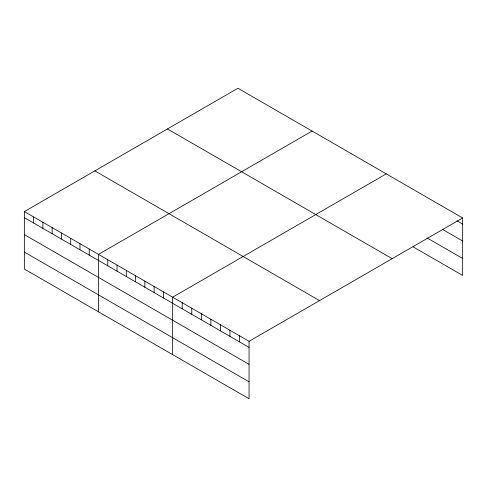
<?xml version="1.0" encoding="UTF-8"?>
<svg xmlns="http://www.w3.org/2000/svg" width="487" height="487" viewBox="0 0 487 487"><rect width="100%" height="100%" fill="white"/><g stroke="black" fill="none" stroke-linecap="round" stroke-linejoin="round"><path stroke-width="0.73" d="M462.65 217.981L249.052 341.302L249.052 398.75L24.35 269.019L24.35 211.571L237.948 88.25L462.65 217.981L462.65 275.429L412.988 246.763M312.1 131.064L98.502 254.378L98.502 311.826M386.252 173.871L172.654 297.192L172.654 354.639M456.922 220.757L462.65 224.063M442.275 229.255L462.65 241.016M426.996 237.893L462.65 258.481M167.461 128.945L392.163 258.676M94.837 170.876L319.539 300.607M24.35 211.571L249.052 341.302M24.35 217.652L249.052 347.383M24.35 234.6L249.052 364.337M24.35 252.065L249.052 381.796M239.507 335.787L239.507 341.868M229.955 330.271L229.955 336.359M220.404 324.762L220.404 330.843M210.853 319.247L210.853 325.328M201.308 313.731L201.308 319.813M191.756 308.222L191.756 314.304M182.205 302.707L182.205 308.788M163.388 291.841L163.388 297.922M154.117 286.49L154.117 292.571M144.846 281.139L144.846 287.22M135.581 275.788L135.581 281.87M126.31 270.437L126.31 276.519M117.038 265.086L117.038 271.168M107.773 259.729L107.773 265.817M89.231 249.027L89.231 255.109M79.965 243.677L79.965 249.758M70.694 238.326L70.694 244.407M61.429 232.975L61.429 239.056M52.158 227.624L52.158 233.705M42.886 222.273L42.886 228.354M33.621 216.922L33.621 223.003"/></g></svg>
